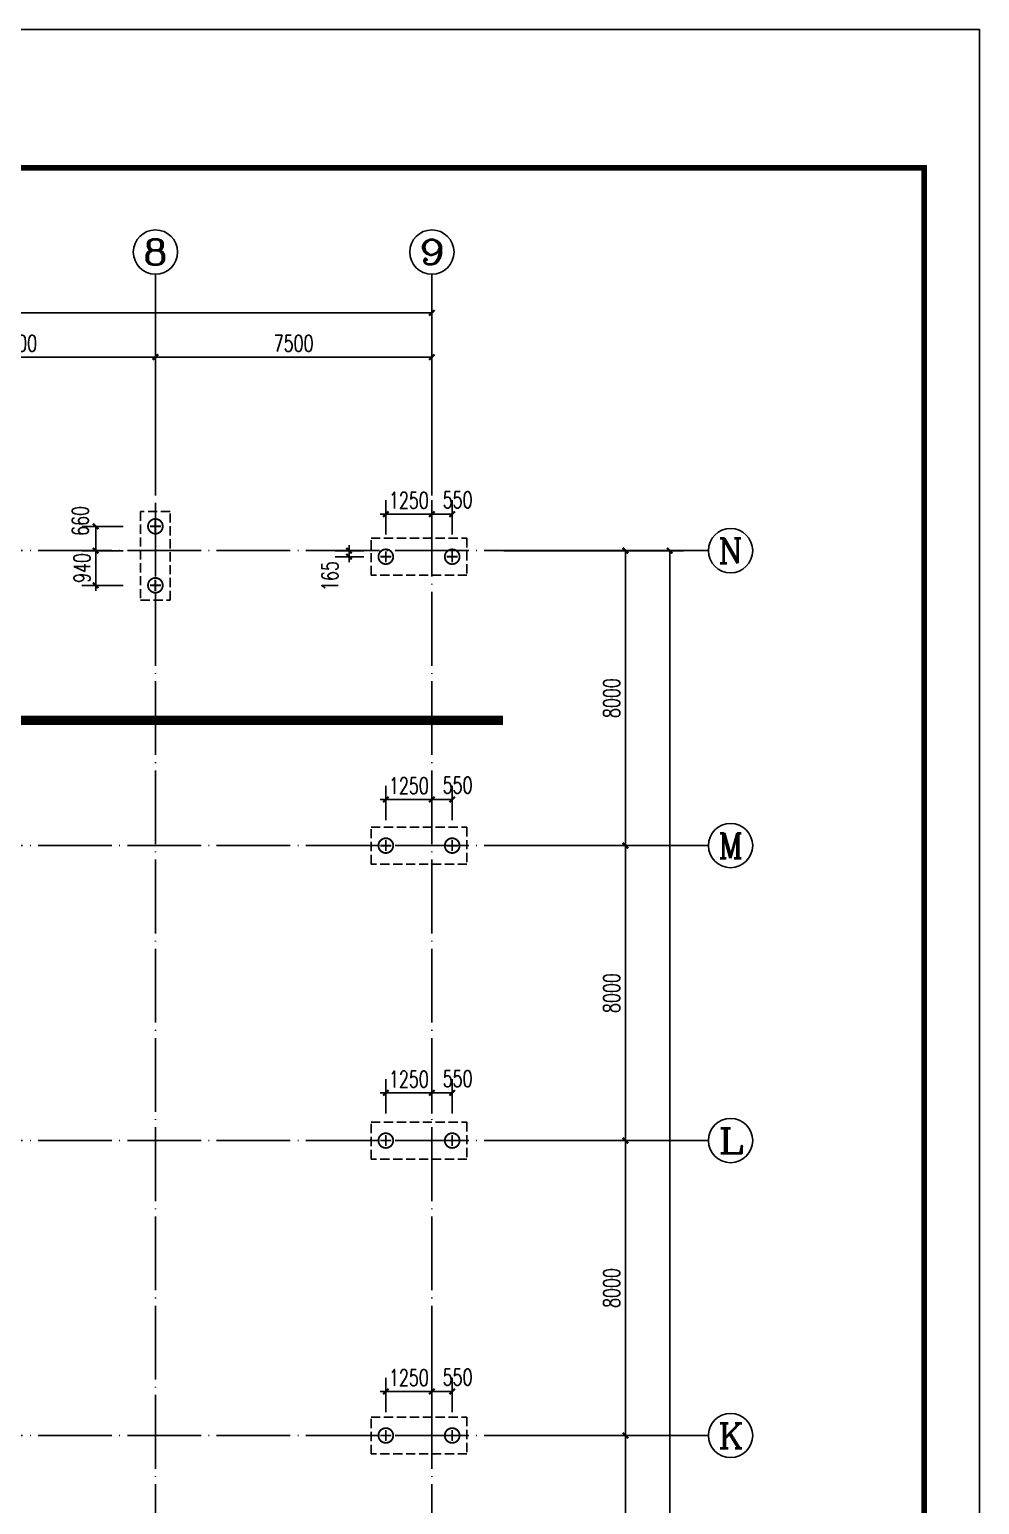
# Model space of a CAD drawing. Extents: x 14475413 to 15955882, y -732572 to -282951.
# Drawn here: x 14621488 to 14647255, y -506607 to -466600 of the extents above; entities that cross this region are included whole.
import ezdxf
from ezdxf.enums import TextEntityAlignment as Align

# ---------------------------------------------------------------- set-up
doc = ezdxf.new("R2010")
doc.units = 0
doc.header["$LTSCALE"] = 1000
doc.header["$MEASUREMENT"] = 0
for name, pattern in [('DASH', [0.35, 0.25, -0.1]), ('DOTE', [2.42, 2, -0.2, 0.02, -0.2]), ('Z', [36, 30, -2.5, 1, -2.5])]:
    doc.linetypes.add(name, pattern=pattern)
for name, color, linetype in [('1507', 6, 'Continuous'), ('3T_WOOD', 21, 'Continuous'), ('AXIS', 3, 'Continuous'), ('AXIS_TEXT', 7, 'Continuous'), ('DOTE', 1, 'DOTE'), ('GRID', 253, 'Z'), ('PUB_DIM', 3, 'Continuous'), ('TK', 4, 'Continuous')]:
    doc.layers.add(name, color=color, linetype=linetype)
doc.styles.add('_TCH_AXIS', font='COMPLEX', dxfattribs={"bigfont": 'GBCBIG'})
doc.styles.add('_TCH_DIM_T3', font='SIMPLEX', dxfattribs={"width": 0.705882, "bigfont": 'GBCBIG'})
doc.styles.add('COMPLEX', font='COMPLEX')
doc.dimstyles.new('_TCH_ARCH&&150', dxfattribs={"dimtxt": 446.25, "dimasz": 150, "dimexe": 375, "dimexo": 450, "dimgap": 150, "dimtad": 1, "dimdec": 0, "dimzin": 0, "dimdsep": 46, "dimtxsty": '_TCH_DIM_T3', "dimblk": 'ARCHTICK', "dimcen": 0.09, "dimclrt": 7, "dimazin": 2, "dimtfac": 1, "dimtdec": 0, "dimtix": 1, "dimtmove": 2, "dimatfit": 3, "dimfxl": 0, "dimtolj": 1, "dimtzin": 0, "dimarcsym": 0})

# ---------------------------------------------------------------- blocks, each defined once
blk = doc.blocks.new('GeYuanFrame_40637263', base_point=(20.09, 4.53))
at = {"layer": 'TK'}
blk.add_lwpolyline([(20.09, 4.53), (20.09, 598.53), (1071.09, 598.53), (1071.09, 4.53)], close=True, dxfattribs=at)
at = {"layer": 'TK', "const_width": 1}
blk.add_lwpolyline([(45.09, 588.53), (1061.09, 588.53), (1061.09, 14.53), (45.09, 14.53)], close=True, dxfattribs=at)
blk = doc.blocks.new('_AXISO')
blk.add_circle((0, 0), 0.5)
at = {"layer": 'AXIS_TEXT', "style": 'COMPLEX', "width": 1.041667}
blk.add_attdef('A', text='', height=0.56, dxfattribs=at).set_placement((-0.25, -0.28), (0.25, -0.28), align=Align.FIT)
blk = doc.blocks.new('_ArchTick')
at = {"color": 0, "linetype": 'ByBlock', "const_width": 0.4}
blk.add_lwpolyline([(-0.5, -0.5), (0.5, 0.5)], dxfattribs=at)
blk = doc.blocks.new('*D1563')
at = {"layer": 'AXIS', "color": 0, "lineweight": -2}
for p, q in [((14634352, -480736), (14639227, -480736)), ((14638852, -576736), (14638852, -480736)), ((14634352, -576736), (14639227, -576736))]:
    blk.add_line(p, q, dxfattribs=at)
at = {"layer": 'Defpoints', "color": 0}
for p in [(14633902, -480736), (14638852, -480736), (14633902, -576736)]:
    blk.add_point(p, dxfattribs=at)
at = {"layer": 'AXIS', "color": 0, "lineweight": -2, "xscale": 150, "yscale": 150, "zscale": 150}
for p, rotation in [((14638852, -480736), 90), ((14638852, -576736), 270)]:
    blk.add_blockref('_ArchTick', p, dxfattribs=dict(at, rotation=rotation))
at = {"layer": 'AXIS', "color": 7, "insert": (14638479, -528736), "char_height": 446.2, "attachment_point": 5, "rotation": 90, "style": '_TCH_DIM_T3'}
blk.add_mtext('\\A1;96000', dxfattribs=at)
blk = doc.blocks.new('*D1572')
at = {"layer": 'AXIS', "color": 0, "lineweight": -2}
for p, q in [((14634352, -504736), (14638027, -504736)), ((14637652, -512736), (14637652, -504736)), ((14634352, -512736), (14638027, -512736))]:
    blk.add_line(p, q, dxfattribs=at)
at = {"layer": 'Defpoints', "color": 0}
for p in [(14633902, -504736), (14637652, -504736), (14633902, -512736)]:
    blk.add_point(p, dxfattribs=at)
at = {"layer": 'AXIS', "color": 0, "lineweight": -2, "xscale": 150, "yscale": 150, "zscale": 150}
for p, rotation in [((14637652, -504736), 90), ((14637652, -512736), 270)]:
    blk.add_blockref('_ArchTick', p, dxfattribs=dict(at, rotation=rotation))
at = {"layer": 'AXIS', "color": 7, "insert": (14637279, -508736), "char_height": 446.2, "attachment_point": 5, "rotation": 90, "style": '_TCH_DIM_T3'}
blk.add_mtext('\\A1;8000', dxfattribs=at)
blk = doc.blocks.new('*D1573')
at = {"layer": 'AXIS', "color": 0, "lineweight": -2}
for p, q in [((14634352, -496736), (14638027, -496736)), ((14637652, -504736), (14637652, -496736)), ((14634352, -504736), (14638027, -504736))]:
    blk.add_line(p, q, dxfattribs=at)
at = {"layer": 'Defpoints', "color": 0}
for p in [(14633902, -496736), (14637652, -496736), (14633902, -504736)]:
    blk.add_point(p, dxfattribs=at)
at = {"layer": 'AXIS', "color": 0, "lineweight": -2, "xscale": 150, "yscale": 150, "zscale": 150}
for p, rotation in [((14637652, -496736), 90), ((14637652, -504736), 270)]:
    blk.add_blockref('_ArchTick', p, dxfattribs=dict(at, rotation=rotation))
at = {"layer": 'AXIS', "color": 7, "insert": (14637279, -500736), "char_height": 446.2, "attachment_point": 5, "rotation": 90, "style": '_TCH_DIM_T3'}
blk.add_mtext('\\A1;8000', dxfattribs=at)
blk = doc.blocks.new('*D1574')
at = {"layer": 'AXIS', "color": 0, "lineweight": -2}
for p, q in [((14634352, -488736), (14638027, -488736)), ((14637652, -496736), (14637652, -488736)), ((14634352, -496736), (14638027, -496736))]:
    blk.add_line(p, q, dxfattribs=at)
at = {"layer": 'Defpoints', "color": 0}
for p in [(14633902, -488736), (14637652, -488736), (14633902, -496736)]:
    blk.add_point(p, dxfattribs=at)
at = {"layer": 'AXIS', "color": 0, "lineweight": -2, "xscale": 150, "yscale": 150, "zscale": 150}
for p, rotation in [((14637652, -488736), 90), ((14637652, -496736), 270)]:
    blk.add_blockref('_ArchTick', p, dxfattribs=dict(at, rotation=rotation))
at = {"layer": 'AXIS', "color": 7, "insert": (14637279, -492736), "char_height": 446.2, "attachment_point": 5, "rotation": 90, "style": '_TCH_DIM_T3'}
blk.add_mtext('\\A1;8000', dxfattribs=at)
blk = doc.blocks.new('*D1575')
at = {"layer": 'AXIS', "color": 0, "lineweight": -2}
for p, q in [((14634352, -480736), (14638027, -480736)), ((14637652, -488736), (14637652, -480736)), ((14634352, -488736), (14638027, -488736))]:
    blk.add_line(p, q, dxfattribs=at)
at = {"layer": 'Defpoints', "color": 0}
for p in [(14633902, -480736), (14637652, -480736), (14633902, -488736)]:
    blk.add_point(p, dxfattribs=at)
at = {"layer": 'AXIS', "color": 0, "lineweight": -2, "xscale": 150, "yscale": 150, "zscale": 150}
for p, rotation in [((14637652, -480736), 90), ((14637652, -488736), 270)]:
    blk.add_blockref('_ArchTick', p, dxfattribs=dict(at, rotation=rotation))
at = {"layer": 'AXIS', "color": 7, "insert": (14637279, -484736), "char_height": 446.2, "attachment_point": 5, "rotation": 90, "style": '_TCH_DIM_T3'}
blk.add_mtext('\\A1;8000', dxfattribs=at)
blk = doc.blocks.new('*D1585')
at = {"layer": 'AXIS', "color": 0, "lineweight": -2}
for p, q in [((14572402, -478786), (14572402, -473911)), ((14632402, -478786), (14632402, -473911)), ((14572402, -474286), (14632402, -474286))]:
    blk.add_line(p, q, dxfattribs=at)
at = {"layer": 'Defpoints', "color": 0}
for p in [(14632402, -474286), (14572402, -479236), (14632402, -479236)]:
    blk.add_point(p, dxfattribs=at)
at = {"layer": 'AXIS', "color": 0, "lineweight": -2, "xscale": 150, "yscale": 150, "zscale": 150, "rotation": 180}
blk.add_blockref('_ArchTick', (14572402, -474286), dxfattribs=at)
at = {"layer": 'AXIS', "color": 0, "lineweight": -2, "xscale": 150, "yscale": 150, "zscale": 150}
blk.add_blockref('_ArchTick', (14632402, -474286), dxfattribs=at)
at = {"layer": 'AXIS', "color": 7, "insert": (14602402, -473913), "char_height": 446.2, "attachment_point": 5, "style": '_TCH_DIM_T3'}
blk.add_mtext('\\A1;60000', dxfattribs=at)
blk = doc.blocks.new('*D1592')
at = {"layer": 'AXIS', "color": 0, "lineweight": -2}
for p, q in [((14617402, -478786), (14617402, -475111)), ((14624902, -478786), (14624902, -475111)), ((14617402, -475486), (14624902, -475486))]:
    blk.add_line(p, q, dxfattribs=at)
at = {"layer": 'Defpoints', "color": 0}
for p in [(14624902, -475486), (14617402, -479236), (14624902, -479236)]:
    blk.add_point(p, dxfattribs=at)
at = {"layer": 'AXIS', "color": 0, "lineweight": -2, "xscale": 150, "yscale": 150, "zscale": 150, "rotation": 180}
blk.add_blockref('_ArchTick', (14617402, -475486), dxfattribs=at)
at = {"layer": 'AXIS', "color": 0, "lineweight": -2, "xscale": 150, "yscale": 150, "zscale": 150}
blk.add_blockref('_ArchTick', (14624902, -475486), dxfattribs=at)
at = {"layer": 'AXIS', "color": 7, "insert": (14621152, -475113), "char_height": 446.2, "attachment_point": 5, "style": '_TCH_DIM_T3'}
blk.add_mtext('\\A1;7500', dxfattribs=at)
blk = doc.blocks.new('*D1593')
at = {"layer": 'AXIS', "color": 0, "lineweight": -2}
for p, q in [((14624902, -478786), (14624902, -475111)), ((14632402, -478786), (14632402, -475111)), ((14624902, -475486), (14632402, -475486))]:
    blk.add_line(p, q, dxfattribs=at)
at = {"layer": 'Defpoints', "color": 0}
for p in [(14632402, -475486), (14624902, -479236), (14632402, -479236)]:
    blk.add_point(p, dxfattribs=at)
at = {"layer": 'AXIS', "color": 0, "lineweight": -2, "xscale": 150, "yscale": 150, "zscale": 150, "rotation": 180}
blk.add_blockref('_ArchTick', (14624902, -475486), dxfattribs=at)
at = {"layer": 'AXIS', "color": 0, "lineweight": -2, "xscale": 150, "yscale": 150, "zscale": 150}
blk.add_blockref('_ArchTick', (14632402, -475486), dxfattribs=at)
at = {"layer": 'AXIS', "color": 7, "insert": (14628652, -475113), "char_height": 446.2, "attachment_point": 5, "style": '_TCH_DIM_T3'}
blk.add_mtext('\\A1;7500', dxfattribs=at)
blk = doc.blocks.new('*D1622')
at = {"layer": 'Defpoints', "color": 0}
for p in [(14632402, -479745), (14631152, -480751), (14632402, -480751)]:
    blk.add_point(p, dxfattribs=at)
at = {"layer": 'PUB_DIM', "color": 0, "lineweight": -2}
for p, q in [((14631152, -480301), (14631152, -479370)), ((14632402, -480301), (14632402, -479370)), ((14631152, -479745), (14631002, -479745)), ((14631152, -479745), (14632402, -479745)), ((14632402, -479745), (14632552, -479745))]:
    blk.add_line(p, q, dxfattribs=at)
at = {"layer": 'PUB_DIM', "color": 0, "lineweight": -2, "xscale": 150, "yscale": 150, "zscale": 150}
blk.add_blockref('_ArchTick', (14631152, -479745), dxfattribs=at)
at = {"layer": 'PUB_DIM', "color": 0, "lineweight": -2, "xscale": 150, "yscale": 150, "zscale": 150, "rotation": 180}
blk.add_blockref('_ArchTick', (14632402, -479745), dxfattribs=at)
at = {"layer": 'PUB_DIM', "color": 7, "insert": (14631777, -479371), "char_height": 446.2, "attachment_point": 5, "style": '_TCH_DIM_T3'}
blk.add_mtext('\\A1;1250', dxfattribs=at)
blk = doc.blocks.new('*D1623')
at = {"layer": 'Defpoints', "color": 0}
for p in [(14632952, -479745), (14632402, -480751), (14632952, -480751)]:
    blk.add_point(p, dxfattribs=at)
at = {"layer": 'PUB_DIM', "color": 0, "lineweight": -2}
for p, q in [((14632402, -480301), (14632402, -479370)), ((14632952, -480301), (14632952, -479370)), ((14632402, -479745), (14632952, -479745))]:
    blk.add_line(p, q, dxfattribs=at)
at = {"layer": 'PUB_DIM', "color": 0, "lineweight": -2, "xscale": 150, "yscale": 150, "zscale": 150, "rotation": 180}
blk.add_blockref('_ArchTick', (14632402, -479745), dxfattribs=at)
at = {"layer": 'PUB_DIM', "color": 0, "lineweight": -2, "xscale": 150, "yscale": 150, "zscale": 150}
blk.add_blockref('_ArchTick', (14632952, -479745), dxfattribs=at)
at = {"layer": 'PUB_DIM', "color": 7, "insert": (14633100, -479356), "char_height": 446.2, "attachment_point": 5, "style": '_TCH_DIM_T3'}
blk.add_mtext('\\A1;550', dxfattribs=at)
blk = doc.blocks.new('*D1624')
at = {"layer": 'Defpoints', "color": 0}
for p in [(14630154, -480736), (14631002, -480736), (14631002, -480901)]:
    blk.add_point(p, dxfattribs=at)
at = {"layer": 'PUB_DIM', "color": 0, "lineweight": -2}
for p, q in [((14630552, -480736), (14629779, -480736)), ((14630154, -480736), (14630154, -480586)), ((14630154, -480901), (14630154, -480736)), ((14630552, -480901), (14629779, -480901)), ((14630154, -480901), (14630154, -481051))]:
    blk.add_line(p, q, dxfattribs=at)
at = {"layer": 'PUB_DIM', "color": 0, "lineweight": -2, "xscale": 150, "yscale": 150, "zscale": 150}
for p, rotation in [((14630154, -480736), 270), ((14630154, -480901), 90)]:
    blk.add_blockref('_ArchTick', p, dxfattribs=dict(at, rotation=rotation))
at = {"layer": 'PUB_DIM', "color": 7, "insert": (14629637, -481426), "char_height": 446.2, "attachment_point": 5, "rotation": 90, "style": '_TCH_DIM_T3'}
blk.add_mtext('\\A1;165', dxfattribs=at)
blk = doc.blocks.new('*D1625')
at = {"layer": 'Defpoints', "color": 0}
for p in [(14632402, -487485), (14631152, -488491), (14632402, -488491)]:
    blk.add_point(p, dxfattribs=at)
at = {"layer": 'PUB_DIM', "color": 0, "lineweight": -2}
for p, q in [((14631152, -488041), (14631152, -487110)), ((14632402, -488041), (14632402, -487110)), ((14631152, -487485), (14631002, -487485)), ((14631152, -487485), (14632402, -487485)), ((14632402, -487485), (14632552, -487485))]:
    blk.add_line(p, q, dxfattribs=at)
at = {"layer": 'PUB_DIM', "color": 0, "lineweight": -2, "xscale": 150, "yscale": 150, "zscale": 150}
blk.add_blockref('_ArchTick', (14631152, -487485), dxfattribs=at)
at = {"layer": 'PUB_DIM', "color": 0, "lineweight": -2, "xscale": 150, "yscale": 150, "zscale": 150, "rotation": 180}
blk.add_blockref('_ArchTick', (14632402, -487485), dxfattribs=at)
at = {"layer": 'PUB_DIM', "color": 7, "insert": (14631777, -487112), "char_height": 446.2, "attachment_point": 5, "style": '_TCH_DIM_T3'}
blk.add_mtext('\\A1;1250', dxfattribs=at)
blk = doc.blocks.new('*D1626')
at = {"layer": 'Defpoints', "color": 0}
for p in [(14632952, -487485), (14632402, -488491), (14632952, -488491)]:
    blk.add_point(p, dxfattribs=at)
at = {"layer": 'PUB_DIM', "color": 0, "lineweight": -2}
for p, q in [((14632402, -488041), (14632402, -487110)), ((14632952, -488041), (14632952, -487110)), ((14632402, -487485), (14632952, -487485))]:
    blk.add_line(p, q, dxfattribs=at)
at = {"layer": 'PUB_DIM', "color": 0, "lineweight": -2, "xscale": 150, "yscale": 150, "zscale": 150, "rotation": 180}
blk.add_blockref('_ArchTick', (14632402, -487485), dxfattribs=at)
at = {"layer": 'PUB_DIM', "color": 0, "lineweight": -2, "xscale": 150, "yscale": 150, "zscale": 150}
blk.add_blockref('_ArchTick', (14632952, -487485), dxfattribs=at)
at = {"layer": 'PUB_DIM', "color": 7, "insert": (14633100, -487096), "char_height": 446.2, "attachment_point": 5, "style": '_TCH_DIM_T3'}
blk.add_mtext('\\A1;550', dxfattribs=at)
blk = doc.blocks.new('*D1627')
at = {"layer": 'Defpoints', "color": 0}
for p in [(14632402, -495442), (14631152, -496449), (14632402, -496449)]:
    blk.add_point(p, dxfattribs=at)
at = {"layer": 'PUB_DIM', "color": 0, "lineweight": -2}
for p, q in [((14631152, -495999), (14631152, -495067)), ((14632402, -495999), (14632402, -495067)), ((14631152, -495442), (14631002, -495442)), ((14631152, -495442), (14632402, -495442)), ((14632402, -495442), (14632552, -495442))]:
    blk.add_line(p, q, dxfattribs=at)
at = {"layer": 'PUB_DIM', "color": 0, "lineweight": -2, "xscale": 150, "yscale": 150, "zscale": 150}
blk.add_blockref('_ArchTick', (14631152, -495442), dxfattribs=at)
at = {"layer": 'PUB_DIM', "color": 0, "lineweight": -2, "xscale": 150, "yscale": 150, "zscale": 150, "rotation": 180}
blk.add_blockref('_ArchTick', (14632402, -495442), dxfattribs=at)
at = {"layer": 'PUB_DIM', "color": 7, "insert": (14631777, -495069), "char_height": 446.2, "attachment_point": 5, "style": '_TCH_DIM_T3'}
blk.add_mtext('\\A1;1250', dxfattribs=at)
blk = doc.blocks.new('*D1628')
at = {"layer": 'Defpoints', "color": 0}
for p in [(14632952, -495442), (14632402, -496449), (14632952, -496449)]:
    blk.add_point(p, dxfattribs=at)
at = {"layer": 'PUB_DIM', "color": 0, "lineweight": -2}
for p, q in [((14632402, -495999), (14632402, -495067)), ((14632952, -495999), (14632952, -495067)), ((14632402, -495442), (14632952, -495442))]:
    blk.add_line(p, q, dxfattribs=at)
at = {"layer": 'PUB_DIM', "color": 0, "lineweight": -2, "xscale": 150, "yscale": 150, "zscale": 150, "rotation": 180}
blk.add_blockref('_ArchTick', (14632402, -495442), dxfattribs=at)
at = {"layer": 'PUB_DIM', "color": 0, "lineweight": -2, "xscale": 150, "yscale": 150, "zscale": 150}
blk.add_blockref('_ArchTick', (14632952, -495442), dxfattribs=at)
at = {"layer": 'PUB_DIM', "color": 7, "insert": (14633100, -495054), "char_height": 446.2, "attachment_point": 5, "style": '_TCH_DIM_T3'}
blk.add_mtext('\\A1;550', dxfattribs=at)
blk = doc.blocks.new('*D1629')
at = {"layer": 'Defpoints', "color": 0}
for p in [(14632402, -503542), (14631152, -504548), (14632402, -504548)]:
    blk.add_point(p, dxfattribs=at)
at = {"layer": 'PUB_DIM', "color": 0, "lineweight": -2}
for p, q in [((14631152, -504098), (14631152, -503167)), ((14632402, -504098), (14632402, -503167)), ((14631152, -503542), (14631002, -503542)), ((14631152, -503542), (14632402, -503542)), ((14632402, -503542), (14632552, -503542))]:
    blk.add_line(p, q, dxfattribs=at)
at = {"layer": 'PUB_DIM', "color": 0, "lineweight": -2, "xscale": 150, "yscale": 150, "zscale": 150}
blk.add_blockref('_ArchTick', (14631152, -503542), dxfattribs=at)
at = {"layer": 'PUB_DIM', "color": 0, "lineweight": -2, "xscale": 150, "yscale": 150, "zscale": 150, "rotation": 180}
blk.add_blockref('_ArchTick', (14632402, -503542), dxfattribs=at)
at = {"layer": 'PUB_DIM', "color": 7, "insert": (14631777, -503168), "char_height": 446.2, "attachment_point": 5, "style": '_TCH_DIM_T3'}
blk.add_mtext('\\A1;1250', dxfattribs=at)
blk = doc.blocks.new('*D1630')
at = {"layer": 'Defpoints', "color": 0}
for p in [(14632952, -503542), (14632402, -504548), (14632952, -504548)]:
    blk.add_point(p, dxfattribs=at)
at = {"layer": 'PUB_DIM', "color": 0, "lineweight": -2}
for p, q in [((14632402, -504098), (14632402, -503167)), ((14632952, -504098), (14632952, -503167)), ((14632402, -503542), (14632952, -503542))]:
    blk.add_line(p, q, dxfattribs=at)
at = {"layer": 'PUB_DIM', "color": 0, "lineweight": -2, "xscale": 150, "yscale": 150, "zscale": 150, "rotation": 180}
blk.add_blockref('_ArchTick', (14632402, -503542), dxfattribs=at)
at = {"layer": 'PUB_DIM', "color": 0, "lineweight": -2, "xscale": 150, "yscale": 150, "zscale": 150}
blk.add_blockref('_ArchTick', (14632952, -503542), dxfattribs=at)
at = {"layer": 'PUB_DIM', "color": 7, "insert": (14633100, -503153), "char_height": 446.2, "attachment_point": 5, "style": '_TCH_DIM_T3'}
blk.add_mtext('\\A1;550', dxfattribs=at)
blk = doc.blocks.new('*D1688')
at = {"layer": 'Defpoints', "color": 0}
for p in [(14623283, -480076), (14624477, -480076), (14624477, -480736)]:
    blk.add_point(p, dxfattribs=at)
at = {"layer": 'PUB_DIM', "color": 0, "lineweight": -2}
for p, q in [((14624027, -480076), (14622908, -480076)), ((14623283, -480736), (14623283, -480076)), ((14624027, -480736), (14622908, -480736))]:
    blk.add_line(p, q, dxfattribs=at)
at = {"layer": 'PUB_DIM', "color": 0, "lineweight": -2, "xscale": 150, "yscale": 150, "zscale": 150}
for p, rotation in [((14623283, -480076), 90), ((14623283, -480736), 270)]:
    blk.add_blockref('_ArchTick', p, dxfattribs=dict(at, rotation=rotation))
at = {"layer": 'PUB_DIM', "color": 7, "insert": (14622868, -479930), "char_height": 446.2, "attachment_point": 5, "rotation": 90, "style": '_TCH_DIM_T3'}
blk.add_mtext('\\A1;660', dxfattribs=at)
blk = doc.blocks.new('*D1689')
at = {"layer": 'Defpoints', "color": 0}
for p in [(14623283, -480736), (14624477, -480736), (14624477, -481676)]:
    blk.add_point(p, dxfattribs=at)
at = {"layer": 'PUB_DIM', "color": 0, "lineweight": -2}
for p, q in [((14624027, -480736), (14622908, -480736)), ((14623283, -480736), (14623283, -480586)), ((14623283, -481676), (14623283, -480736)), ((14624027, -481676), (14622908, -481676)), ((14623283, -481676), (14623283, -481826))]:
    blk.add_line(p, q, dxfattribs=at)
at = {"layer": 'PUB_DIM', "color": 0, "lineweight": -2, "xscale": 150, "yscale": 150, "zscale": 150}
for p, rotation in [((14623283, -480736), 270), ((14623283, -481676), 90)]:
    blk.add_blockref('_ArchTick', p, dxfattribs=dict(at, rotation=rotation))
at = {"layer": 'PUB_DIM', "color": 7, "insert": (14622910, -481206), "char_height": 446.2, "attachment_point": 5, "rotation": 90, "style": '_TCH_DIM_T3'}
blk.add_mtext('\\A1;940', dxfattribs=at)

msp = doc.modelspace()

# ---------------------------------------------------------------- linework, layer by layer
at = {"layer": '1507', "color": 6, "linetype": 'DASH', "const_width": 50}
for points in [[(14625102.4, -480075.7, 1), (14624702.4, -480075.7, 1)], [(14631352.4, -480900.7, 1), (14630952.4, -480900.7, 1)], [(14633152.4, -480900.7, 1), (14632752.4, -480900.7, 1)], [(14625102.4, -481675.7, 1), (14624702.4, -481675.7, 1)], [(14631352.4, -488735.7, 1), (14630952.4, -488735.7, 1)], [(14633152.4, -488735.7, 1), (14632752.4, -488735.7, 1)], [(14631352.4, -496735.7, 1), (14630952.4, -496735.7, 1)], [(14633152.4, -496735.7, 1), (14632752.4, -496735.7, 1)], [(14631352.4, -504735.7, 1), (14630952.4, -504735.7, 1)], [(14633152.4, -504735.7, 1), (14632752.4, -504735.7, 1)]]:
    msp.add_lwpolyline(points, format="xyb", close=True, dxfattribs=at)
for points in [[(14625052.4, -480075.7), (14624752.4, -480075.7)], [(14624902.4, -479925.7), (14624902.4, -480225.7)], [(14631302.4, -480900.7), (14631002.4, -480900.7)], [(14631152.4, -480750.7), (14631152.4, -481050.7)], [(14633102.4, -480900.7), (14632802.4, -480900.7)], [(14632952.4, -480750.7), (14632952.4, -481050.7)], [(14625052.4, -481675.7), (14624752.4, -481675.7)], [(14624902.4, -481525.7), (14624902.4, -481825.7)], [(14631302.4, -488735.7), (14631002.4, -488735.7)], [(14631152.4, -488585.7), (14631152.4, -488885.7)], [(14633102.4, -488735.7), (14632802.4, -488735.7)], [(14632952.4, -488585.7), (14632952.4, -488885.7)], [(14631302.4, -496735.7), (14631002.4, -496735.7)], [(14631152.4, -496585.7), (14631152.4, -496885.7)], [(14633102.4, -496735.7), (14632802.4, -496735.7)], [(14632952.4, -496585.7), (14632952.4, -496885.7)], [(14631302.4, -504735.7), (14631002.4, -504735.7)], [(14631152.4, -504585.7), (14631152.4, -504885.7)], [(14633102.4, -504735.7), (14632802.4, -504735.7)], [(14632952.4, -504585.7), (14632952.4, -504885.7)]]:
    msp.add_lwpolyline(points, dxfattribs=at)
at = {"layer": '3T_WOOD', "linetype": 'DASH', "ltscale": 4, "const_width": 250}
msp.add_lwpolyline([(14569233.3, -485335.6), (14634328.2, -485335.6)], dxfattribs=at)
at = {"layer": 'AXIS'}
for p, q in [((14624902.4, -479235.7), (14624902.4, -473235.7)), ((14632402.4, -479235.7), (14632402.4, -473235.7)), ((14633902.4, -480735.7), (14639902.4, -480735.7)), ((14633902.4, -488735.7), (14639902.4, -488735.7)), ((14633902.4, -496735.7), (14639902.4, -496735.7)), ((14633902.4, -504735.7), (14639902.4, -504735.7))]:
    msp.add_line(p, q, dxfattribs=at)
at = {"layer": 'DOTE'}
for p, q in [((14624902.4, -578235.7), (14624902.4, -479235.7)), ((14632402.4, -578235.7), (14632402.4, -479235.7)), ((14570902.4, -480735.7), (14633902.4, -480735.7)), ((14570902.4, -488735.7), (14633902.4, -488735.7)), ((14570902.4, -496735.7), (14633902.4, -496735.7)), ((14570902.4, -504735.7), (14633902.4, -504735.7))]:
    msp.add_line(p, q, dxfattribs=at)
at = {"layer": 'GRID', "linetype": 'DASH'}
for p, q in [((14625302.4, -479675.7), (14624502.4, -479675.7)), ((14624502.4, -479675.7), (14624502.4, -482075.7)), ((14625302.4, -482075.7), (14625302.4, -479675.7)), ((14624502.4, -482075.7), (14625302.4, -482075.7))]:
    msp.add_line(p, q, dxfattribs=at)
for points in [[(14633352.4, -481400.7), (14630752.4, -481400.7), (14630752.4, -480400.7), (14633352.4, -480400.7), (14633352.4, -481400.7)], [(14633352.4, -489235.7), (14630752.4, -489235.7), (14630752.4, -488235.7), (14633352.4, -488235.7), (14633352.4, -489235.7)], [(14633352.4, -497235.7), (14630752.4, -497235.7), (14630752.4, -496235.7), (14633352.4, -496235.7), (14633352.4, -497235.7)], [(14633352.4, -505235.7), (14630752.4, -505235.7), (14630752.4, -504235.7), (14633352.4, -504235.7), (14633352.4, -505235.7)]]:
    msp.add_lwpolyline(points, dxfattribs=at)

# ---------------------------------------------------------------- block references
at = {"xscale": 150, "yscale": 150, "zscale": 150, "rotation": 270}
msp.add_blockref('GeYuanFrame_40637263', (14558154.7, -466600), dxfattribs=at)
at = {"layer": 'AXIS'}
ref = msp.add_blockref('_AXISO', (14624902.4, -472635.7), dxfattribs=dict(at, xscale=1200, yscale=1200, zscale=1200))
ref.add_attrib('A', '8', dxfattribs={"layer": 'AXIS_TEXT', "ltscale": 0.5, "height": 678.8, "style": '_TCH_AXIS', "width": 1.5}).set_placement((14624563, -472975.1), (14625241.8, -472975.1), align=Align.FIT)
ref = msp.add_blockref('_AXISO', (14632402.4, -472635.7), dxfattribs=dict(at, xscale=1200, yscale=1200, zscale=1200))
ref.add_attrib('A', '9', dxfattribs={"layer": 'AXIS_TEXT', "ltscale": 0.5, "height": 678.8, "style": '_TCH_AXIS', "width": 1.5}).set_placement((14632063, -472975.1), (14632741.8, -472975.1), align=Align.FIT)
ref = msp.add_blockref('_AXISO', (14640502.4, -480735.7), dxfattribs=dict(at, xscale=1200, yscale=1200, zscale=1200))
ref.add_attrib('A', 'N', dxfattribs={"layer": 'AXIS_TEXT', "ltscale": 0.5, "height": 678.8, "style": '_TCH_AXIS', "width": 1.105263}).set_placement((14640163, -481075.1), (14640841.8, -481075.1), align=Align.FIT)
ref = msp.add_blockref('_AXISO', (14640502.4, -488735.7), dxfattribs=dict(at, xscale=1200, yscale=1200, zscale=1200))
ref.add_attrib('A', 'M', dxfattribs={"layer": 'AXIS_TEXT', "ltscale": 0.5, "height": 678.8, "style": '_TCH_AXIS'}).set_placement((14640163, -489075.1), (14640841.8, -489075.1), align=Align.FIT)
ref = msp.add_blockref('_AXISO', (14640502.4, -496735.7), dxfattribs=dict(at, xscale=1200, yscale=1200, zscale=1200))
ref.add_attrib('A', 'L', dxfattribs={"layer": 'AXIS_TEXT', "ltscale": 0.5, "height": 678.8, "style": '_TCH_AXIS', "width": 1.4}).set_placement((14640163, -497075.1), (14640841.8, -497075.1), align=Align.FIT)
ref = msp.add_blockref('_AXISO', (14640502.4, -504735.7), dxfattribs=dict(at, xscale=1200, yscale=1200, zscale=1200))
ref.add_attrib('A', 'K', dxfattribs={"layer": 'AXIS_TEXT', "ltscale": 0.5, "height": 678.8, "style": '_TCH_AXIS', "width": 1.105263}).set_placement((14640163, -505075.1), (14640841.8, -505075.1), align=Align.FIT)

# ---------------------------------------------------------------- dimensions: what is measured, and where the dimension line sits
for p1, p2, distance, text, picture, middle in [((14572402.4, -479235.7), (14632402.4, -479235.7), 4950, '60000', '*D1585', (14602402.4, -473912.6)), ((14617402.4, -479235.7), (14624902.4, -479235.7), 3750, '7500', '*D1592', (14621152.4, -475112.6)), ((14624902.4, -479235.7), (14632402.4, -479235.7), 3750, '7500', '*D1593', (14628652.4, -475112.6)), ((14633902.4, -576735.7), (14633902.4, -480735.7), -4950, '96000', '*D1563', (14638479.3, -528735.7)), ((14633902.4, -488735.7), (14633902.4, -480735.7), -3750, '8000', '*D1575', (14637279.3, -484735.7)), ((14633902.4, -496735.7), (14633902.4, -488735.7), -3750, '8000', '*D1574', (14637279.3, -492735.7)), ((14633902.4, -504735.7), (14633902.4, -496735.7), -3750, '8000', '*D1573', (14637279.3, -500735.7)), ((14633902.4, -512735.7), (14633902.4, -504735.7), -3750, '8000', '*D1572', (14637279.3, -508735.7))]:
    dim = msp.add_aligned_dim(p1=p1, p2=p2, distance=distance, text=text, dimstyle='_TCH_ARCH&&150', dxfattribs=at)
    dim.commit()
    dim.dimension.update_dxf_attribs({"geometry": picture, "text_midpoint": middle})
at = {"layer": 'PUB_DIM'}
for p1, p2, distance, text, picture, middle in [((14631152.4, -480750.7), (14632402.4, -480750.7), 1006.2, '1250', '*D1622', (14631777.4, -479371.4)), ((14624477, -481675.7), (14624477, -480735.7), 1194.1, '940', '*D1689', (14622909.8, -481205.7)), ((14631152.4, -488491.2), (14632402.4, -488491.2), 1006.2, '1250', '*D1625', (14631777.4, -487111.9)), ((14631152.4, -496448.6), (14632402.4, -496448.6), 1006.2, '1250', '*D1627', (14631777.4, -495069.3)), ((14631152.4, -504547.7), (14632402.4, -504547.7), 1006.2, '1250', '*D1629', (14631777.4, -503168.4))]:
    dim = msp.add_aligned_dim(p1=p1, p2=p2, distance=distance, text=text, dimstyle='_TCH_ARCH&&150', dxfattribs=at)
    dim.commit()
    dim.dimension.update_dxf_attribs({"geometry": picture, "text_midpoint": middle})
for base, p1, p2, angle, text, picture, middle in [((14632952.4, -479744.5), (14632402.4, -480750.7), (14632952.4, -480750.7), 0, '550', '*D1623', (14633099.8, -479355.8)), ((14623282.9, -480075.7), (14624477, -480735.7), (14624477, -480075.7), 90, '660', '*D1688', (14622867.6, -479930.1)), ((14630154.3, -480735.7), (14631002.4, -480900.7), (14631002.4, -480735.7), 90, '165', '*D1624', (14629636.8, -481425.7)), ((14632952.4, -487485), (14632402.4, -488491.2), (14632952.4, -488491.2), 0, '550', '*D1626', (14633099.8, -487096.2)), ((14632952.4, -495442.4), (14632402.4, -496448.6), (14632952.4, -496448.6), 0, '550', '*D1628', (14633099.8, -495053.6)), ((14632952.4, -503541.5), (14632402.4, -504547.7), (14632952.4, -504547.7), 0, '550', '*D1630', (14633099.8, -503152.7))]:
    dim = msp.add_linear_dim(base=base, p1=p1, p2=p2, angle=angle, text=text, dimstyle='_TCH_ARCH&&150', dxfattribs=at)
    dim.commit()
    dim.dimension.update_dxf_attribs({"geometry": picture, "text_midpoint": middle, "dimtype": 161})

doc.saveas('drawing.dxf')
